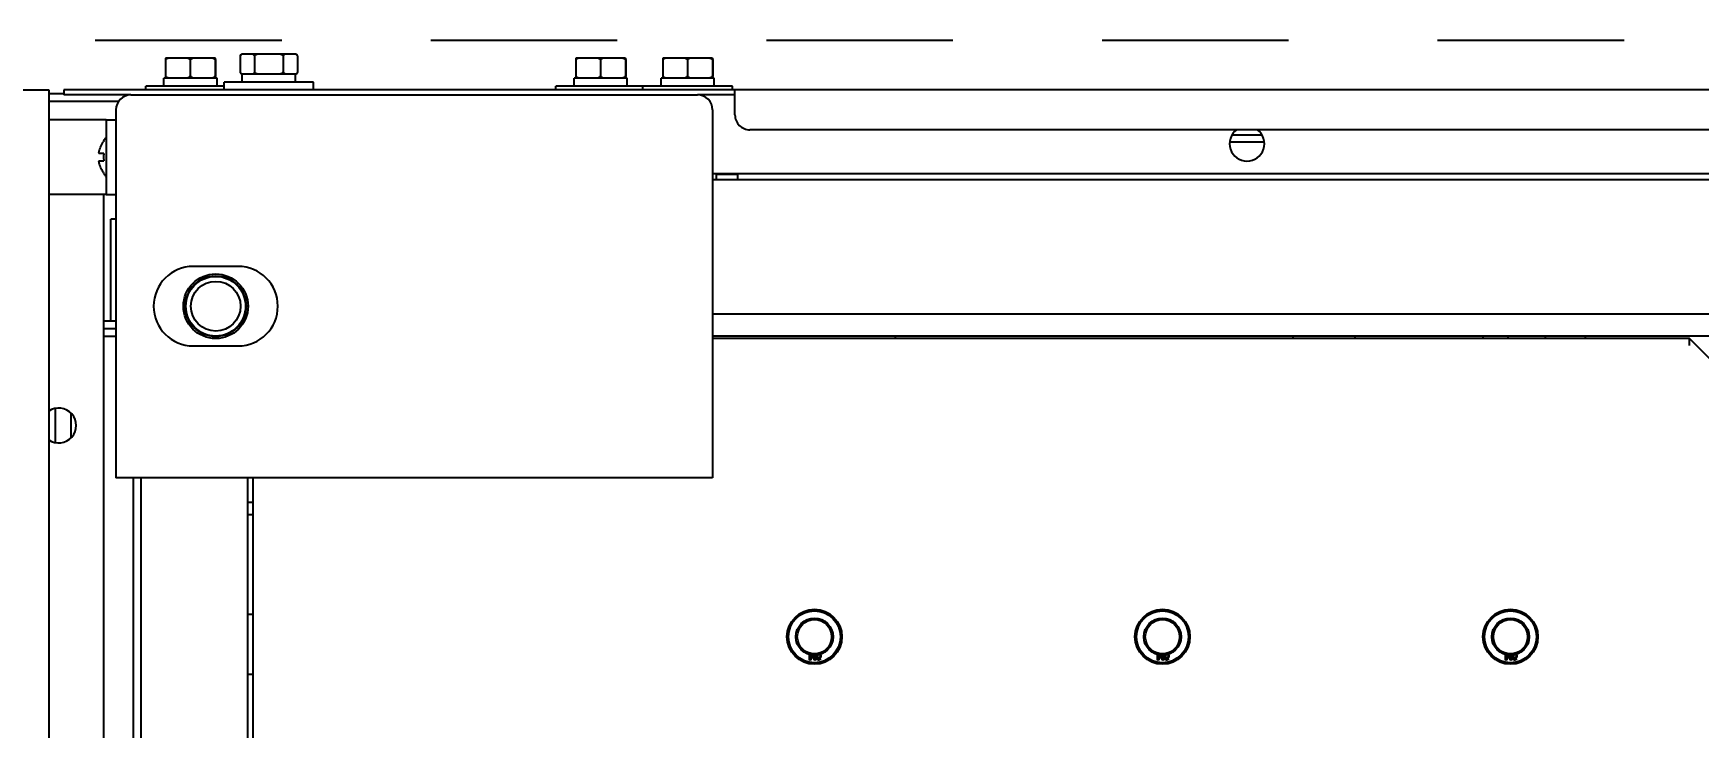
# Model space of a CAD drawing. Header units: millimetres. Extents: x 0 to 87554, y -20854 to 20404.
# Drawn here: x 7163 to 7498, y -14830 to -14690.3 of the extents above; entities that cross this region are included whole.
import ezdxf

# ---------------------------------------------------------------- set-up
doc = ezdxf.new("R2010")
doc.units = ezdxf.units.MM
doc.linetypes.add('CENTER', pattern=[50.8, 31.75, -6.35, 6.35, -6.35])
doc.linetypes.add('JIS_02_0.7', pattern=[1.35, 0.75, -0.6])
doc.layers.get('0').update_dxf_attribs({"lineweight": 15})
doc.layers.get('Defpoints').update_dxf_attribs({"lineweight": 15})
for name, color, linetype in [('2', 4, 'CENTER'), ('2301-11969_0', 7, 'Continuous'), ('2401-00238-M5_0', 7, 'Continuous'), ('2401-00332-S-M12-30HM_0', 7, 'Continuous'), ('2401-01144-S-M6-16HWM_0', 7, 'Continuous'), ('2404-00038-S-D12_0', 7, 'Continuous'), ('2404-00049-S-D12D37-P_0', 7, 'Continuous'), ('4209-40888_0_0', 7, 'Continuous'), ('4212-73674_0', 7, 'Continuous'), ('4212-KH001_041_0', 7, 'Continuous'), ('4212-KH003_041_0', 7, 'Continuous'), ('4212-KH011_041_0', 7, 'Continuous'), ('4212-L0877_0', 7, 'Continuous'), ('4215-12552_0', 7, 'Continuous'), ('4215-12556_0', 7, 'Continuous'), ('4215-12647_0', 7, 'Continuous'), ('4215-12648_0', 7, 'Continuous'), ('4215-12649_2_1_0', 7, 'Continuous'), ('4215-12649_2_3_0', 7, 'Continuous'), ('4215-12653_3_0', 7, 'Continuous'), ('4215-12655_1_0', 7, 'Continuous'), ('4215-12657_0', 7, 'Continuous'), ('4215-12661_12_1_0', 7, 'Continuous'), ('4215-12661_1_0', 7, 'Continuous'), ('4215-16533_0', 7, 'Continuous'), ('4215-17086_1_0', 7, 'Continuous'), ('4215-17086_4_0', 7, 'Continuous'), ('EM-S-M6-ZC_0', 7, 'Continuous')]:
    doc.layers.add(name, color=color, linetype=linetype)
doc.layers.add('THICK', color=7, linetype='Continuous', lineweight=0)
doc.styles.get("Standard").update_dxf_attribs({"font": 'isocp.shx', "width": 0.707, "bigfont": 'hztxt.shx'})
doc.styles.add('仿宋', font='', dxfattribs={"width": 0.8})
doc.styles.get('仿宋').set_extended_font_data('仿宋_gb2312')
doc.dimstyles.new('12倍', dxfattribs={"dimscale": 21, "dimtxt": 3.5, "dimasz": 2.5, "dimexe": 1.5, "dimexo": 0, "dimgap": 1, "dimtad": 1, "dimtoh": 1, "dimdsep": 46, "dimtxsty": '仿宋', "dimcen": 2.5, "dimdle": 5, "dimclrd": 4, "dimclre": 4, "dimclrt": 3, "dimadec": 0, "dimazin": 0, "dimtfac": 1, "dimtmove": 0, "dimatfit": 3, "dimfxl": 1, "dimtolj": 1, "dimarcsym": 0})
doc.dimstyles.new('DJ', dxfattribs={"dimtxt": 75, "dimasz": 75, "dimexe": 20, "dimexo": 0, "dimgap": 20, "dimtad": 1, "dimdec": 1, "dimtxsty": 'Standard', "dimcen": 10, "dimclrd": 95, "dimclre": 95, "dimclrt": 95, "dimadec": 0, "dimazin": 0, "dimtfac": 1, "dimtdec": 1, "dimtmove": 1, "dimatfit": 3, "dimfxl": 1, "dimlwd": 13, "dimlwe": 15, "dimarcsym": 0})

# ---------------------------------------------------------------- blocks, each defined once
blk = doc.blocks.new('ju7888')
at = {"layer": '2301-11969_0', "color": 87, "linetype": 'Continuous'}
for p, q in [((-31.21, -1000.28), (-30.71, -1000.28)), ((-31.21, -1008.28), (-30.71, -1008.28))]:
    blk.add_line(p, q, dxfattribs=at)
at = {"layer": '2401-00238-M5_0', "color": 87, "linetype": 'Continuous'}
for p, q in [((-30.71, -1015.78), (-31.21, -1015.78)), ((-30.71, -1020.78), (-31.21, -1020.78)), ((2.29, -1268.28), (2.29, -1269.28)), ((-70.46, -1298.23), (-70.46, -1298.28)), ((-67.96, -1298.23), (-67.96, -1299.23)), ((-66.46, -1299.23), (-66.46, -1298.23)), ((-63.96, -1298.28), (-63.96, -1298.23))]:
    blk.add_line(p, q, dxfattribs=at)
for centre, radius, start, end in [((-65.82, -1291.37), 8.33, 235.854, 236.0872), ((-65.83, -1291.34), 8.3, 236.0749, 236.294), ((-65.97, -1291.55), 8.05, 236.065, 237.7928), ((-67.35, -1294.34), 4.92, 261.0446, 262.8614), ((-67.2, -1293.32), 4.96, 261.1745, 263.3545), ((-67.21, -1293.4), 4.88, 263.3795, 276.6205), ((-67.22, -1293.32), 4.96, 276.6455, 278.8255), ((-67.07, -1294.34), 4.92, 277.1386, 278.9554), ((-68.46, -1291.55), 8.05, 302.2072, 303.935), ((-68.59, -1291.34), 8.3, 303.706, 303.9251), ((-68.61, -1291.37), 8.33, 303.9128, 304.146)]:
    blk.add_arc(centre, radius, start, end, dxfattribs=at)
for points, knots in [([(-70.49, -1298.27), (-70.54, -1298.23), (-70.77, -1298.07), (-70.98, -1297.91), (-71.14, -1297.78)], [0, 0, 0, 0, 0.242811, 1, 1, 1, 1]), ([(-68.12, -1299.2), (-68.5, -1299.14), (-69.25, -1298.93), (-69.93, -1298.56), (-70.26, -1298.36)], [0, 0, 0, 0, 0.499769, 1, 1, 1, 1]), ([(-64.17, -1298.36), (-64.49, -1298.56), (-65.18, -1298.93), (-65.93, -1299.14), (-66.31, -1299.2)], [0, 0, 0, 0, 0.500231, 1, 1, 1, 1]), ([(-63.93, -1298.27), (-63.88, -1298.23), (-63.66, -1298.07), (-63.44, -1297.91), (-63.28, -1297.78)], [0, 0, 0, 0, 0.242811, 1, 1, 1, 1])]:
    blk.add_open_spline(points, degree=3, knots=knots, dxfattribs=at)
at = {"layer": '2401-00332-S-M12-30HM_0', "color": 87, "linetype": 'Continuous'}
for radius in [6, 5]:
    blk.add_circle((-37.21, -1275.72), radius, dxfattribs=at)
at = {"layer": '2401-01144-S-M6-16HWM_0', "color": 87, "linetype": 'Continuous'}
for p, q in [((-81.51, -1171.78), (-81.51, -1189.78)), ((-80.71, -1171.78), (-81.51, -1171.78)), ((-87.11, -1175.76), (-87.11, -1185.79)), ((-86.81, -1175.75), (-83.41, -1175.75)), ((-83.11, -1175.43), (-83.11, -1186.13)), ((-81.51, -1175.43), (-83.11, -1175.43)), ((-86.81, -1175.8), (-83.41, -1175.8)), ((-86.81, -1180.83), (-83.41, -1180.83)), ((-86.81, -1185.8), (-83.41, -1185.8)), ((-81.51, -1186.13), (-83.11, -1186.13)), ((-81.51, -1189.78), (-81.51, -1207.28)), ((-80.71, -1189.78), (-81.51, -1189.78)), ((-87.11, -1193.26), (-87.11, -1203.29)), ((-86.81, -1193.25), (-83.41, -1193.25)), ((-86.81, -1193.3), (-83.41, -1193.3)), ((-83.11, -1192.93), (-83.11, -1203.63)), ((-81.51, -1192.93), (-83.11, -1192.93)), ((-86.81, -1198.33), (-83.41, -1198.33)), ((-86.81, -1203.3), (-83.41, -1203.3)), ((-81.51, -1203.63), (-83.11, -1203.63)), ((-80.71, -1207.28), (-81.51, -1207.28)), ((-82.31, -1256.03), (-82.31, -1274.03)), ((-80.71, -1256.03), (-82.31, -1256.03)), ((-87.61, -1259.25), (-87.91, -1259.55)), ((-87.61, -1259.25), (-84.21, -1259.25)), ((-83.91, -1259.55), (-84.21, -1259.25)), ((-87.91, -1259.55), (-87.91, -1270.5)), ((-87.61, -1262.14), (-84.21, -1262.14)), ((-83.91, -1259.55), (-83.91, -1270.5)), ((-82.31, -1259.68), (-83.91, -1259.68)), ((-87.61, -1267.91), (-84.21, -1267.91)), ((-87.61, -1270.8), (-87.91, -1270.5)), ((-87.61, -1270.8), (-84.21, -1270.8)), ((-83.91, -1270.5), (-84.21, -1270.8)), ((-82.31, -1270.38), (-83.91, -1270.38)), ((-87.11, -1275.76), (-87.11, -1285.79)), ((-86.81, -1275.75), (-83.41, -1275.75)), ((-86.81, -1275.8), (-83.41, -1275.8)), ((-83.11, -1275.43), (-83.11, -1286.13)), ((-81.51, -1275.43), (-83.11, -1275.43)), ((-80.71, -1274.03), (-82.31, -1274.03)), ((-81.51, -1274.03), (-81.51, -1289.78)), ((-86.81, -1280.83), (-83.41, -1280.83)), ((-86.81, -1285.8), (-83.41, -1285.8)), ((-81.51, -1286.13), (-83.11, -1286.13)), ((-80.71, -1289.78), (-81.51, -1289.78))]:
    blk.add_line(p, q, dxfattribs=at)
for centre, radius, start, end in [((-85.4, -1255.53), 79.79, 91.0113, 91.2267), ((-84.82, -1255.53), 79.79, 88.7733, 88.9887), ((-85.59, -1105.71), 70.1, 268.7584, 269.0036), ((-84.63, -1105.71), 70.1, 270.9964, 271.2416), ((-85.4, -1106.02), 79.79, 268.7733, 268.9887), ((-84.82, -1106.02), 79.79, 271.0113, 271.2267), ((-85.4, -1273.03), 79.79, 91.0113, 91.2267), ((-85.59, -1123.21), 70.1, 268.7584, 269.0036), ((-84.82, -1273.03), 79.79, 88.7733, 88.9887), ((-84.63, -1123.21), 70.1, 270.9964, 271.2416), ((-85.4, -1123.52), 79.79, 268.7733, 268.9887), ((-84.82, -1123.52), 79.79, 271.0113, 271.2267), ((-85.15, -1268.22), 3.56, 219.1319, 219.4973), ((-86.67, -1268.22), 3.56, 320.5027, 320.8681), ((-85.4, -1355.53), 79.79, 91.0113, 91.2267), ((-85.59, -1205.71), 70.1, 268.7584, 269.0036), ((-84.82, -1355.53), 79.79, 88.7733, 88.9887), ((-84.63, -1205.71), 70.1, 270.9964, 271.2416), ((-85.4, -1206.02), 79.79, 268.7733, 268.9887), ((-84.82, -1206.02), 79.79, 271.0113, 271.2267)]:
    blk.add_arc(centre, radius, start, end, dxfattribs=at)
for points in [[(-86.81, -1175.8), (-86.92, -1175.99), (-87.02, -1176.18), (-87.11, -1176.38)], [(-83.41, -1175.8), (-83.3, -1175.99), (-83.2, -1176.18), (-83.11, -1176.38)], [(-87.11, -1180.25), (-87.02, -1180.45), (-86.92, -1180.64), (-86.81, -1180.83)], [(-86.81, -1180.83), (-86.92, -1181.01), (-87.02, -1181.2), (-87.11, -1181.39)], [(-83.11, -1180.25), (-83.2, -1180.45), (-83.3, -1180.64), (-83.41, -1180.83)], [(-83.41, -1180.83), (-83.3, -1181.01), (-83.2, -1181.2), (-83.11, -1181.39)], [(-87.11, -1185.23), (-87.02, -1185.43), (-86.92, -1185.62), (-86.81, -1185.8)], [(-83.11, -1185.23), (-83.2, -1185.43), (-83.3, -1185.62), (-83.41, -1185.8)], [(-86.81, -1193.3), (-86.92, -1193.49), (-87.02, -1193.68), (-87.11, -1193.88)], [(-83.41, -1193.3), (-83.3, -1193.49), (-83.2, -1193.68), (-83.11, -1193.88)], [(-87.11, -1197.75), (-87.02, -1197.95), (-86.92, -1198.14), (-86.81, -1198.33)], [(-86.81, -1198.33), (-86.92, -1198.51), (-87.02, -1198.7), (-87.11, -1198.89)], [(-83.11, -1197.75), (-83.2, -1197.95), (-83.3, -1198.14), (-83.41, -1198.33)], [(-83.41, -1198.33), (-83.3, -1198.51), (-83.2, -1198.7), (-83.11, -1198.89)], [(-87.11, -1202.73), (-87.02, -1202.93), (-86.92, -1203.12), (-86.81, -1203.3)], [(-83.11, -1202.73), (-83.2, -1202.93), (-83.3, -1203.12), (-83.41, -1203.3)], [(-87.61, -1259.25), (-87.72, -1259.36), (-87.82, -1259.47), (-87.91, -1259.58)], [(-84.21, -1259.25), (-84.11, -1259.36), (-84.01, -1259.47), (-83.91, -1259.58)], [(-87.91, -1261.81), (-87.82, -1261.92), (-87.72, -1262.03), (-87.61, -1262.14)], [(-87.61, -1262.14), (-87.72, -1262.35), (-87.82, -1262.57), (-87.91, -1262.8)], [(-83.91, -1261.81), (-84.01, -1261.92), (-84.11, -1262.03), (-84.21, -1262.14)], [(-84.21, -1262.14), (-84.1, -1262.35), (-84, -1262.57), (-83.91, -1262.8)], [(-87.91, -1267.25), (-87.82, -1267.48), (-87.72, -1267.7), (-87.61, -1267.91)], [(-87.61, -1267.91), (-87.72, -1268.02), (-87.82, -1268.13), (-87.91, -1268.24)], [(-83.91, -1267.25), (-84, -1267.48), (-84.1, -1267.7), (-84.21, -1267.91)], [(-84.21, -1267.91), (-84.11, -1268.02), (-84.01, -1268.13), (-83.91, -1268.24)], [(-87.9, -1270.49), (-87.81, -1270.6), (-87.71, -1270.7), (-87.61, -1270.8)], [(-83.93, -1270.49), (-84.02, -1270.6), (-84.11, -1270.7), (-84.21, -1270.8)], [(-86.81, -1275.8), (-86.92, -1275.99), (-87.02, -1276.18), (-87.11, -1276.38)], [(-83.41, -1275.8), (-83.3, -1275.99), (-83.2, -1276.18), (-83.11, -1276.38)], [(-87.11, -1280.25), (-87.02, -1280.45), (-86.92, -1280.64), (-86.81, -1280.83)], [(-86.81, -1280.83), (-86.92, -1281.01), (-87.02, -1281.2), (-87.11, -1281.39)], [(-83.11, -1280.25), (-83.2, -1280.45), (-83.3, -1280.64), (-83.41, -1280.83)], [(-83.41, -1280.83), (-83.3, -1281.01), (-83.2, -1281.2), (-83.11, -1281.39)], [(-87.11, -1285.23), (-87.02, -1285.43), (-86.92, -1285.62), (-86.81, -1285.8)], [(-83.11, -1285.23), (-83.2, -1285.43), (-83.3, -1285.62), (-83.41, -1285.8)]]:
    blk.add_open_spline(points, degree=3, dxfattribs=at)
at = {"layer": '2404-00038-S-D12_0', "color": 87, "linetype": 'Continuous'}
for p, q in [((-31.13, -1273.51), (-31.52, -1273.51)), ((-30.74, -1275.72), (-31.11, -1275.72))]:
    blk.add_line(p, q, dxfattribs=at)
blk.add_circle((-37.21, -1275.72), 6.1, dxfattribs=at)
at = {"layer": '2404-00049-S-D12D37-P_0', "color": 87, "linetype": 'Continuous'}
blk.add_circle((-37.21, -1275.72), 6.5, dxfattribs=at)
at = {"layer": '4209-40888_0_0', "color": 87, "linetype": 'Continuous'}
blk.add_line((-16.71, -1308.02), (-9.71, -1308.02), dxfattribs=at)
at = {"layer": '4212-73674_0', "color": 87, "linetype": 'Continuous'}
blk.add_line((-63.91, -1175.08), (-62.71, -1175.08), dxfattribs=at)
at = {"layer": '4212-KH001_041_0', "color": 87, "linetype": 'Continuous'}
for p, q in [((585.29, -1269.28), (-2.71, -1269.28)), ((-2.71, -1290.78), (585.29, -1290.78)), ((585.29, -1292.28), (-2.71, -1292.28)), ((-31.21, -1298.28), (-31.21, -1295.78)), ((-10.77, -1304.78), (-15.65, -1304.78))]:
    blk.add_line(p, q, dxfattribs=at)
at = {"layer": '4212-KH003_041_0', "color": 87, "linetype": 'Continuous'}
for p, q in [((-31.21, -723.28), (-31.21, -1175.78)), ((-71.71, -1071.28), (-71.71, -1065.28))]:
    blk.add_line(p, q, dxfattribs=at)
at = {"layer": '4212-KH011_041_0', "color": 87, "linetype": 'Continuous'}
for p, q in [((-34.21, -1295.78), (-34.21, -1298.28)), ((-32.71, -1298.28), (-32.71, -1295.78))]:
    blk.add_line(p, q, dxfattribs=at)
at = {"layer": '4212-L0877_0', "color": 87, "linetype": 'Continuous'}
for p, q in [((-62.71, -1175.78), (-62.71, -723.28)), ((-35.71, -1175.78), (-35.71, -723.28)), ((-70.21, -1064.8), (-70.21, -1071.75)), ((-63.71, -1170.78), (-63.71, -1175.08)), ((-63.71, -1170.78), (-62.71, -1170.78))]:
    blk.add_line(p, q, dxfattribs=at)
at = {"layer": '4215-12552_0', "color": 87, "linetype": 'Continuous'}
blk.add_line((-30.71, -1046.53), (-31.21, -1046.53), dxfattribs=at)
at = {"layer": '4215-12556_0', "color": 87, "linetype": 'Continuous'}
for p, q in [((4.79, -1268.28), (4.79, -1269.28)), ((24.79, -1268.28), (24.79, -1269.28))]:
    blk.add_line(p, q, dxfattribs=at)
at = {"layer": '4215-12647_0', "color": 87, "linetype": 'Continuous'}
for p, q in [((-80.71, -30.28), (-80.71, -1306.28)), ((-72.71, -733.78), (-72.71, -1168.28)), ((-75.71, -1171.28), (-80.71, -1171.28)), ((-79.71, -1171.28), (-79.71, -1178.78)), ((-79.71, -1292.78), (-79.71, -1306.28)), ((-80.71, -1306.28), (-79.71, -1306.28))]:
    blk.add_line(p, q, dxfattribs=at)
blk.add_arc((-75.71, -1168.28), 3, 270, 0, dxfattribs=at)
at = {"layer": '4215-12648_0', "color": 87, "linetype": 'Continuous'}
for p, q in [((-23.71, -972.28), (-30.71, -979.28)), ((-30.71, -979.28), (-30.71, -1175.78)), ((-29.31, -979.28), (-30.71, -979.28)), ((-2.71, -1268.28), (585.29, -1268.28))]:
    blk.add_line(p, q, dxfattribs=at)
at = {"layer": '4215-12649_2_1_0', "color": 87, "linetype": 'Continuous'}
for p, q in [((-78.41, -1295.23), (-78.41, -1309.28)), ((-79.91, -1306.28), (-79.91, -1309.28))]:
    blk.add_line(p, q, dxfattribs=at)
at = {"layer": '4215-12649_2_3_0', "color": 87, "linetype": 'Continuous'}
for p in [(-54.71, -1295.78), (-34.21, -1296.78)]:
    blk.add_line(p, (-54.71, -1296.78), dxfattribs=at)
at = {"layer": '4215-12653_3_0', "color": 87, "linetype": 'Continuous'}
blk.add_line((-63.91, -1175.78), (-63.91, -723.28), dxfattribs=at)
blk.add_arc((-69.91, -1068.28), 3.5, 216.7569, 143.2431, dxfattribs=at)
at = {"layer": '4215-12655_1_0', "color": 87, "linetype": 'Continuous'}
blk.add_line((-79.71, -1293.78), (-79.52, -1293.78), dxfattribs=at)
at = {"layer": '4215-12657_0', "color": 87, "linetype": 'Continuous'}
for p, q in [((-80.71, -1318.28), (-80.71, -1309.28)), ((-80.71, -1309.28), (655.29, -1309.28))]:
    blk.add_line(p, q, dxfattribs=at)
at = {"layer": '4215-12661_12_1_0', "color": 87, "linetype": 'Continuous'}
blk.add_line((36.79, -1269.28), (36.79, -1268.28), dxfattribs=at)
at = {"layer": '4215-12661_1_0', "color": 87, "linetype": 'Continuous'}
blk.add_line((-59.71, -1298.28), (634.29, -1298.28), dxfattribs=at)
blk.add_arc((-13.21, -1307.28), 3.5, 325.109, 214.891, dxfattribs=at)
at = {"layer": '4215-16533_0', "color": 87, "linetype": 'Continuous'}
for p, q in [((-31.21, -1059.08), (-30.71, -1059.08)), ((-31.21, -1139.08), (-30.71, -1139.08))]:
    blk.add_line(p, q, dxfattribs=at)
at = {"layer": '4215-17086_1_0', "color": 87, "linetype": 'Continuous'}
for p, q in [((-76.71, -1175.78), (-2.71, -1175.78)), ((-2.71, -1175.78), (-2.71, -1295.78)), ((-79.71, -1292.78), (-79.71, -1178.78)), ((-45.21, -1271.22), (-45.21, -1280.22)), ((-29.21, -1280.22), (-29.21, -1271.22)), ((-76.71, -1295.78), (-2.71, -1295.78))]:
    blk.add_line(p, q, dxfattribs=at)
for centre, radius, start, end in [((-76.71, -1178.78), 3, 90, 180), ((-37.21, -1271.22), 8, 0, 180), ((-37.21, -1280.22), 8, 180, 0), ((-76.71, -1292.78), 3, 180, 270)]:
    blk.add_arc(centre, radius, start, end, dxfattribs=at)
at = {"layer": '4215-17086_4_0', "color": 87, "linetype": 'Continuous'}
for p, q in [((-74.71, -1297.78), (-74.71, -1295.78)), ((-59.71, -1297.78), (-59.71, -1295.78)), ((-74.71, -1297.78), (-74.71, -1309.28)), ((-74.71, -1297.78), (-59.71, -1297.78)), ((-59.71, -1297.78), (-59.71, -1309.28))]:
    blk.add_line(p, q, dxfattribs=at)
at = {"layer": 'EM-S-M6-ZC_0', "color": 87, "linetype": 'Continuous'}
for p, q in [((32.86, -1014.14), (32.89, -1014.1)), ((32.89, -1014.1), (32.99, -1014.03)), ((32.94, -1014.25), (32.92, -1014.33)), ((32.99, -1014.18), (32.94, -1014.25)), ((32.98, -1014.64), (32.99, -1014.65)), ((32.99, -1014.03), (33.12, -1013.98)), ((33.07, -1014.13), (32.99, -1014.18)), ((32.99, -1014.65), (33.07, -1014.7)), ((33.12, -1014.85), (33.01, -1014.81)), ((33.15, -1014.1), (33.07, -1014.13)), ((33.07, -1014.7), (33.15, -1014.73)), ((33.12, -1013.98), (33.25, -1013.98)), ((33.3, -1014.88), (33.12, -1014.85)), ((33.22, -1014.1), (33.15, -1014.1)), ((33.15, -1014.73), (33.22, -1014.73)), ((33.3, -1014.13), (33.22, -1014.1)), ((33.22, -1014.73), (33.3, -1014.7)), ((33.25, -1013.98), (33.38, -1014.03)), ((33.35, -1014.18), (33.3, -1014.13)), ((33.3, -1014.7), (33.35, -1014.65)), ((33.48, -1014.88), (33.3, -1014.88)), ((33.4, -1014.25), (33.35, -1014.18)), ((33.35, -1014.65), (33.4, -1014.58)), ((33.38, -1014.03), (33.45, -1014.1)), ((33.43, -1014.33), (33.4, -1014.25)), ((33.4, -1014.58), (33.43, -1014.5)), ((33.43, -1014.5), (33.43, -1014.33)), ((33.53, -1014.6), (33.43, -1014.75)), ((33.43, -1014.75), (33.48, -1014.75)), ((33.45, -1014.1), (33.53, -1014.23)), ((33.48, -1014.75), (33.63, -1014.73)), ((33.66, -1014.85), (33.48, -1014.88)), ((33.53, -1014.23), (33.55, -1014.35)), ((33.55, -1014.48), (33.53, -1014.6)), ((33.55, -1014.35), (33.55, -1014.48)), ((33.63, -1014.73), (33.71, -1014.7)), ((33.78, -1014.8), (33.66, -1014.85)), ((33.71, -1014.03), (33.78, -1014.05)), ((33.71, -1014.15), (33.71, -1014.03)), ((33.78, -1014.2), (33.71, -1014.15)), ((33.71, -1014.7), (33.78, -1014.65)), ((33.78, -1014.05), (33.89, -1014.13)), ((33.84, -1014.28), (33.78, -1014.2)), ((33.78, -1014.65), (33.84, -1014.58)), ((33.89, -1014.73), (33.78, -1014.8)), ((33.86, -1014.35), (33.84, -1014.28)), ((33.84, -1014.58), (33.86, -1014.5)), ((33.86, -1014.5), (33.86, -1014.35)), ((33.89, -1014.13), (33.96, -1014.25)), ((33.96, -1014.6), (33.89, -1014.73)), ((33.96, -1014.25), (33.99, -1014.38)), ((33.99, -1014.48), (33.96, -1014.6)), ((33.99, -1014.38), (33.99, -1014.48)), ((33.99, -1016.28), (32.9, -1016.28)), ((32.94, -1016.13), (33.73, -1016.13)), ((33.73, -1016.13), (32.99, -1015.85)), ((33.01, -1015.71), (33.99, -1016.05)), ((33.99, -1015.3), (33.02, -1015.64)), ((33.03, -1015.08), (33.99, -1015.08)), ((33.03, -1015.48), (33.73, -1015.23)), ((33.73, -1015.23), (33.04, -1015.23)), ((33.99, -1015.08), (33.99, -1015.3)), ((33.99, -1016.05), (33.99, -1016.28)), ((32.86, -1084.14), (32.89, -1084.1)), ((32.89, -1084.1), (32.99, -1084.03)), ((32.94, -1084.25), (32.92, -1084.33)), ((32.99, -1084.18), (32.94, -1084.25)), ((32.98, -1084.64), (32.99, -1084.65)), ((32.99, -1084.03), (33.12, -1083.98)), ((33.07, -1084.13), (32.99, -1084.18)), ((32.99, -1084.65), (33.07, -1084.7)), ((33.12, -1084.85), (33.01, -1084.81)), ((33.99, -1085.3), (33.02, -1085.64)), ((33.03, -1085.08), (33.99, -1085.08)), ((33.03, -1085.48), (33.73, -1085.23)), ((33.73, -1085.23), (33.04, -1085.23)), ((33.15, -1084.1), (33.07, -1084.13)), ((33.07, -1084.7), (33.15, -1084.73)), ((33.12, -1083.98), (33.25, -1083.98)), ((33.3, -1084.88), (33.12, -1084.85)), ((33.22, -1084.1), (33.15, -1084.1)), ((33.15, -1084.73), (33.22, -1084.73)), ((33.3, -1084.13), (33.22, -1084.1)), ((33.22, -1084.73), (33.3, -1084.7)), ((33.25, -1083.98), (33.38, -1084.03)), ((33.35, -1084.18), (33.3, -1084.13)), ((33.3, -1084.7), (33.35, -1084.65)), ((33.48, -1084.88), (33.3, -1084.88)), ((33.4, -1084.25), (33.35, -1084.18)), ((33.35, -1084.65), (33.4, -1084.58)), ((33.38, -1084.03), (33.45, -1084.1)), ((33.43, -1084.33), (33.4, -1084.25)), ((33.4, -1084.58), (33.43, -1084.5)), ((33.43, -1084.5), (33.43, -1084.33)), ((33.53, -1084.6), (33.43, -1084.75)), ((33.43, -1084.75), (33.48, -1084.75)), ((33.45, -1084.1), (33.53, -1084.23)), ((33.48, -1084.75), (33.63, -1084.73)), ((33.66, -1084.85), (33.48, -1084.88)), ((33.53, -1084.23), (33.55, -1084.35)), ((33.55, -1084.48), (33.53, -1084.6)), ((33.55, -1084.35), (33.55, -1084.48)), ((33.63, -1084.73), (33.71, -1084.7)), ((33.78, -1084.8), (33.66, -1084.85)), ((33.71, -1084.03), (33.78, -1084.05)), ((33.71, -1084.15), (33.71, -1084.03)), ((33.78, -1084.2), (33.71, -1084.15)), ((33.71, -1084.7), (33.78, -1084.65)), ((33.78, -1084.05), (33.89, -1084.13)), ((33.84, -1084.28), (33.78, -1084.2)), ((33.78, -1084.65), (33.84, -1084.58)), ((33.89, -1084.73), (33.78, -1084.8)), ((33.86, -1084.35), (33.84, -1084.28)), ((33.84, -1084.58), (33.86, -1084.5)), ((33.86, -1084.5), (33.86, -1084.35)), ((33.89, -1084.13), (33.96, -1084.25)), ((33.96, -1084.6), (33.89, -1084.73)), ((33.96, -1084.25), (33.99, -1084.38)), ((33.99, -1084.48), (33.96, -1084.6)), ((33.99, -1084.38), (33.99, -1084.48)), ((33.99, -1085.08), (33.99, -1085.3)), ((33.99, -1086.28), (32.9, -1086.28)), ((32.94, -1086.13), (33.73, -1086.13)), ((33.73, -1086.13), (32.99, -1085.85)), ((33.01, -1085.71), (33.99, -1086.05)), ((33.99, -1086.05), (33.99, -1086.28)), ((32.86, -1154.14), (32.89, -1154.1)), ((32.89, -1154.1), (32.99, -1154.03)), ((32.94, -1154.25), (32.92, -1154.33)), ((32.99, -1154.18), (32.94, -1154.25)), ((32.98, -1154.64), (32.99, -1154.65)), ((32.99, -1154.03), (33.12, -1153.98)), ((33.07, -1154.13), (32.99, -1154.18)), ((32.99, -1154.65), (33.07, -1154.7)), ((33.12, -1154.85), (33.01, -1154.81)), ((33.99, -1155.3), (33.02, -1155.64)), ((33.03, -1155.08), (33.99, -1155.08)), ((33.03, -1155.48), (33.73, -1155.23)), ((33.73, -1155.23), (33.04, -1155.23)), ((33.15, -1154.1), (33.07, -1154.13)), ((33.07, -1154.7), (33.15, -1154.73)), ((33.12, -1153.98), (33.25, -1153.98)), ((33.3, -1154.88), (33.12, -1154.85)), ((33.22, -1154.1), (33.15, -1154.1)), ((33.15, -1154.73), (33.22, -1154.73)), ((33.3, -1154.13), (33.22, -1154.1)), ((33.22, -1154.73), (33.3, -1154.7)), ((33.25, -1153.98), (33.38, -1154.03)), ((33.35, -1154.18), (33.3, -1154.13)), ((33.3, -1154.7), (33.35, -1154.65)), ((33.48, -1154.88), (33.3, -1154.88)), ((33.4, -1154.25), (33.35, -1154.18)), ((33.35, -1154.65), (33.4, -1154.58)), ((33.38, -1154.03), (33.45, -1154.1)), ((33.43, -1154.33), (33.4, -1154.25)), ((33.4, -1154.58), (33.43, -1154.5)), ((33.43, -1154.5), (33.43, -1154.33)), ((33.53, -1154.6), (33.43, -1154.75)), ((33.43, -1154.75), (33.48, -1154.75)), ((33.45, -1154.1), (33.53, -1154.23)), ((33.48, -1154.75), (33.63, -1154.73)), ((33.66, -1154.85), (33.48, -1154.88)), ((33.53, -1154.23), (33.55, -1154.35)), ((33.55, -1154.48), (33.53, -1154.6)), ((33.55, -1154.35), (33.55, -1154.48)), ((33.63, -1154.73), (33.71, -1154.7)), ((33.78, -1154.8), (33.66, -1154.85)), ((33.71, -1154.03), (33.78, -1154.05)), ((33.71, -1154.15), (33.71, -1154.03)), ((33.78, -1154.2), (33.71, -1154.15)), ((33.71, -1154.7), (33.78, -1154.65)), ((33.78, -1154.05), (33.89, -1154.13)), ((33.84, -1154.28), (33.78, -1154.2)), ((33.78, -1154.65), (33.84, -1154.58)), ((33.89, -1154.73), (33.78, -1154.8)), ((33.86, -1154.35), (33.84, -1154.28)), ((33.84, -1154.58), (33.86, -1154.5)), ((33.86, -1154.5), (33.86, -1154.35)), ((33.89, -1154.13), (33.96, -1154.25)), ((33.96, -1154.6), (33.89, -1154.73)), ((33.96, -1154.25), (33.99, -1154.38)), ((33.99, -1154.48), (33.96, -1154.6)), ((33.99, -1154.38), (33.99, -1154.48)), ((33.99, -1155.08), (33.99, -1155.3)), ((33.99, -1156.28), (32.9, -1156.28)), ((32.94, -1156.13), (33.73, -1156.13)), ((33.73, -1156.13), (32.99, -1155.85)), ((33.01, -1155.71), (33.99, -1156.05)), ((33.99, -1156.05), (33.99, -1156.28))]:
    blk.add_line(p, q, dxfattribs=at)
for centre, radius in [((29.29, -1015.28), 5.53), ((29.29, -1015.28), 5.22), ((29.29, -1015.28), 3.75), ((29.29, -1015.28), 3.45), ((29.29, -1085.28), 5.53), ((29.29, -1085.28), 5.22), ((29.29, -1085.28), 3.75), ((29.29, -1085.28), 3.45), ((29.29, -1155.28), 5.53), ((29.29, -1155.28), 5.22), ((29.29, -1155.28), 3.75), ((29.29, -1155.28), 3.45)]:
    blk.add_circle(centre, radius, dxfattribs=at)
blk = doc.blocks.new('*D207')
at = {"layer": 'Defpoints', "color": 0, "lineweight": -3}
for p in [(7094.01, -14845.73), (7300.59, -14845.73), (7300.59, -14911.73)]:
    blk.add_point(p, dxfattribs=at)
at = {"layer": 'THICK', "color": 4, "linetype": 'Continuous', "lineweight": -2}
for p, q in [((7094.01, -14814.23), (7094.01, -14782.73)), ((7300.59, -14845.73), (7094.01, -14845.73)), ((7094.01, -14911.73), (7094.01, -14845.73)), ((7300.59, -14911.73), (7094.01, -14911.73)), ((7094.01, -14943.23), (7094.01, -14974.73))]:
    blk.add_line(p, q, dxfattribs=at)
at = {"layer": 'THICK', "color": 4, "lineweight": -3}
for points in [[(7088.76, -14814.23), (7099.26, -14814.23), (7094.01, -14845.73)], [(7088.76, -14943.23), (7099.26, -14943.23), (7094.01, -14911.73)]]:
    blk.add_solid(points, dxfattribs=at)
at = {"layer": 'THICK', "color": 3, "lineweight": -3, "insert": (7067.76, -14878.73), "char_height": 31.5, "attachment_point": 5, "rotation": 90, "style": '仿宋'}
blk.add_mtext('\\A1;66', dxfattribs=at)
blk = doc.blocks.new('*D208')
at = {"layer": 'Defpoints', "color": 0, "lineweight": -3}
for p in [(7094.01, -14591.73), (7275.47, -14591.73), (7300.59, -14845.73)]:
    blk.add_point(p, dxfattribs=at)
at = {"layer": 'THICK', "color": 4, "linetype": 'Continuous', "lineweight": -2}
for p, q in [((7275.47, -14591.73), (7094.01, -14591.73)), ((7094.01, -14814.23), (7094.01, -14623.23)), ((7300.59, -14845.73), (7094.01, -14845.73))]:
    blk.add_line(p, q, dxfattribs=at)
at = {"layer": 'THICK', "color": 4, "lineweight": -3}
for points in [[(7088.76, -14623.23), (7099.26, -14623.23), (7094.01, -14591.73)], [(7088.76, -14814.23), (7099.26, -14814.23), (7094.01, -14845.73)]]:
    blk.add_solid(points, dxfattribs=at)
at = {"layer": 'THICK', "color": 3, "lineweight": -3, "insert": (7067.76, -14718.73), "char_height": 31.5, "attachment_point": 5, "rotation": 90, "style": '仿宋'}
blk.add_mtext('\\A1;254', dxfattribs=at)

msp = doc.modelspace()

# ---------------------------------------------------------------- linework, layer by layer
at = {"layer": '2', "color": 1, "linetype": 'JIS_02_0.7', "ltscale": 50}
msp.add_line((6837.976, -14691.734), (13206.433, -14691.734), dxfattribs=at)

# ---------------------------------------------------------------- block references
at = {"rotation": 270}
msp.add_blockref('ju7888', (8475.412, -14782.445), dxfattribs=at)

# ---------------------------------------------------------------- dimensions: what is measured, and where the dimension line sits
at = {"layer": 'THICK', "lineweight": -3}
for base, p1, p2, picture, middle in [((7094.013, -14591.734), (7300.587, -14845.734), (7275.469, -14591.734), '*D208', (7067.763, -14718.734)), ((7094.013, -14845.734), (7300.587, -14911.734), (7300.587, -14845.734), '*D207', (7067.763, -14878.734))]:
    dim = msp.add_linear_dim(base=base, p1=p1, p2=p2, angle=90, dimstyle='12倍', override={"dimtxt": 1.5, "dimasz": 1.5, "dimexe": 0, "dimgap": 0.5}, dxfattribs=at)
    dim.commit()
    dim.dimension.update_dxf_attribs({"geometry": picture, "text_midpoint": middle})

# ---------------------------------------------------------------- leaders
for points in [[(7313.883, -14141.244), (5857.209, -15371.993)], [(7366.137, -14334.234), (5849.769, -15374.322)]]:
    msp.add_leader(points, dimstyle='DJ', override={"dimtad": 0, "dimfxl": 1.25, "dimarcsym": 1}, dxfattribs=at)

doc.saveas('drawing.dxf')
